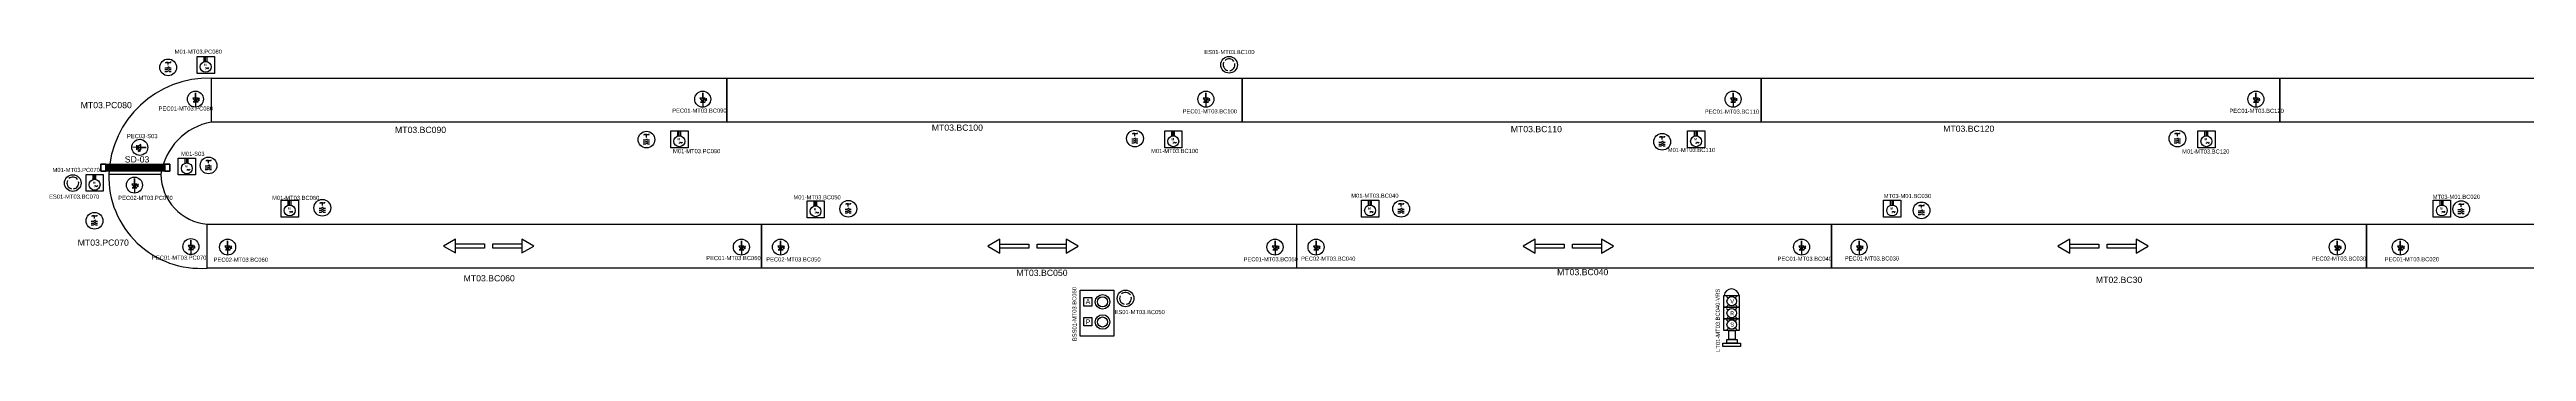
# Model space of a CAD drawing. Header units: inches. Extents: x 281601 to 402894, y -153394 to -83814.
# Drawn here: x 281601 to 341360, y -153394 to -146115 of the extents above; entities that cross this region are included whole.
import ezdxf

# ---------------------------------------------------------------- set-up
doc = ezdxf.new("R2010")
doc.units = ezdxf.units.IN
doc.linetypes.add('DASHED', pattern=[0.75, 0.5, -0.25])
for name, color, linetype in [('Balizas', 7, 'Continuous'), ('Cortinas', 3, 'Continuous'), ('Desconector', 7, 'Continuous'), ('Motores', 7, 'Continuous'), ('PEC', 7, 'Continuous'), ('PEMERGENCIA', 1, 'Continuous')]:
    doc.layers.add(name, color=color, linetype=linetype)
for name, color, linetype, lineweight in [('NOMBRES', 7, 'Continuous', 0), ('NPE', 7, 'Continuous', 5), ('Num Motor', 7, 'Continuous', 0)]:
    doc.layers.add(name, color=color, linetype=linetype, lineweight=lineweight)
doc.styles.add('Annotative', font='arial.ttf', dxfattribs={"height": 250})
doc.styles.add('Estilo1', font='isocteur.ttf')
doc.styles.add('isocop', font='isocp.shx')

# ---------------------------------------------------------------- blocks, each defined once
blk = doc.blocks.new('Motor trifasico')
at = {"color": 116, "true_color": 0x136734}
for p, q in [((2057.3, 3405.5), (2057.3, 3406.3)), ((2057.3, 3406.3), (2058.1, 3406.3)), ((2064.9, 3406.3), (2064.9, 3400.5)), ((2066.6, 3406.3), (2066.6, 3400.8)), ((2068.2, 3406.3), (2068.2, 3400.7))]:
    blk.add_line(p, q, dxfattribs=at)
blk.add_lwpolyline([(2058.1, 3406.3), (2076.9, 3406.3), (2076.9, 3387.1), (2057.3, 3387.1), (2057.3, 3405.5)], dxfattribs=at)
blk.add_circle((2067, 3394.6), 6.2, dxfattribs=at)
blk.add_spline([(2067.4, 3392.6), (2068.5, 3393.6), (2069.4, 3392.6), (2070.6, 3393.7)], degree=3, dxfattribs=at)
at = {"color": 116, "true_color": 0x136734, "insert": (2063.8, 3398.2), "char_height": 2.5, "width": 4.443, "attachment_point": 1, "style": 'isocop'}
blk.add_mtext('\\pxqc;{\\fLucida Sans|b1|i0|c0|p34; M\\P\\pq*;} {\\fLeelawadee|b0|i0|c0|p34;3}', dxfattribs=at)
blk = doc.blocks.new('Fotocelda')
at = {"color": 5}
for points in [[(1919.7, 3371.9), (1918.7, 3373), (1919.3, 3373), (1918.2, 3373.7), (1918.2, 3372.6), (1918.7, 3373)], [(1921.1, 3371.9), (1920, 3373), (1920.6, 3373), (1919.6, 3373.7), (1919.6, 3372.6), (1920, 3373)], [(1917.6, 3371.9), (1917.6, 3365.4), (1922.3, 3368.7), (1917.6, 3371.9), (1917.6, 3368.7), (1910.9, 3368.7), (1922.3, 3368.7), (1922.3, 3371.9), (1922.3, 3365.9), (1922.3, 3368.7), (1922.3, 3368.7), (1927.4, 3368.7)]]:
    blk.add_lwpolyline(points, dxfattribs=at)
blk.add_circle((1918.8, 3368.7), 9.83, dxfattribs=at)
blk = doc.blocks.new('Interruptor principal')
at = {"color": 32, "true_color": 0xcd6928}
for p, q in [((2036.6, 3398.7), (2040, 3398.7)), ((2036.6, 3398.7), (2036.6, 3398.3)), ((2040, 3398.7), (2040, 3399.2)), ((2036.1, 3395.2), (2037.6, 3395.2)), ((2036.1, 3393.9), (2037.6, 3393.9)), ((2036.1, 3392.6), (2037.6, 3392.6)), ((2037.6, 3395.2), (2038.9, 3396)), ((2037.6, 3393.9), (2038.9, 3394.7)), ((2037.6, 3392.6), (2038.9, 3393.4)), ((2038.9, 3395.2), (2040.3, 3395.2)), ((2038.9, 3393.9), (2040.3, 3393.9)), ((2038.9, 3392.6), (2040.3, 3392.6))]:
    blk.add_line(p, q, dxfattribs=at)
blk.add_line((2038.3, 3398.7), (2037, 3398.7))
at = {"color": 32, "linetype": 'DASHED', "true_color": 0xcd6928}
blk.add_line((2038.3, 3396.9), (2038.3, 3398.7), dxfattribs=at)
at = {"color": 32, "true_color": 0xcd6928}
blk.add_circle((2038.3, 3395.4), 5.57, dxfattribs=at)

msp = doc.modelspace()

# ---------------------------------------------------------------- linework, layer by layer
msp.add_line((283032, -149121, 305), (284289, -149121, 195))
at = {"color": 242, "true_color": 0xcd2027}
for points, elevation in [([(297940, -147863), (285507, -147863), (285507, -146805), (297940, -146805)], 495), ([(310373, -147863), (297940, -147863), (297940, -146805), (310373, -146805)], 495), ([(322893, -147863), (310373, -147863), (310373, -146805), (322893, -146805)], 495), ([(335410, -147863), (322893, -147863), (322893, -146805), (335410, -146805)], 495), ([(347927, -147863), (335410, -147863), (335410, -146805), (347927, -146805)], 495), ([(298779, -151385), (285406, -151385), (285406, -150327), (298779, -150327)], 345), ([(311682, -151385), (298779, -151385), (298779, -150327), (311682, -150327)], 345), ([(324594, -151385), (311691, -151385), (311691, -150327), (324594, -150327)], 345)]:
    msp.add_lwpolyline(points, close=True, dxfattribs=dict(at, elevation=elevation))
at = {"color": 4, "elevation": 345}
for points in [[(337497, -151385), (324594, -151385), (324594, -150327), (337497, -150327)], [(350513, -151385), (337497, -151385), (337497, -150327), (350513, -150327)]]:
    msp.add_lwpolyline(points, close=True, dxfattribs=at)
at = {"elevation": 345}
for points in [[(291106, -150852), (291395, -151019), (291395, -150685)], [(292095, -150904), (291395, -150904), (291395, -150801), (292095, -150801)], [(292295, -150801), (292996, -150801), (292996, -150904), (292295, -150904)], [(293285, -150852), (292996, -150685), (292996, -151019)], [(304241, -150856), (304530, -151023), (304530, -150689)], [(305230, -150907), (304530, -150907), (304530, -150804), (305230, -150804)], [(305430, -150804), (306131, -150804), (306131, -150907), (305430, -150907)], [(306420, -150856), (306131, -150689), (306131, -151023)], [(317153, -150856), (317442, -151023), (317442, -150689)], [(318143, -150907), (317442, -150907), (317442, -150804), (318143, -150804)], [(318342, -150804), (319043, -150804), (319043, -150907), (318342, -150907)], [(319332, -150856), (319043, -150689), (319043, -151023)], [(330056, -150856), (330345, -151023), (330345, -150689)], [(331046, -150907), (330345, -150907), (330345, -150804), (331046, -150804)], [(331246, -150804), (331946, -150804), (331946, -150907), (331246, -150907)], [(332235, -150856), (331946, -150689), (331946, -151023)]]:
    msp.add_lwpolyline(points, close=True, dxfattribs=at)
at = {"color": 242, "true_color": 0xcd2027}
for centre, radius, start, end in [((285438, -149212, 485), 2408, 88.36137, 177.74657), ((285774, -149341, 720), 1501, 100.2383, 171.56597), ((285239, -149183, 385), 2208, 178.29647, 274.34775), ((285513, -149107, 495), 1225, 180.64592, 264.9708)]:
    msp.add_arc(centre, radius, start, end, dxfattribs=at)
at = {"layer": 'Balizas', "color": 0}
for p, q in [((322061, -152356), (322102, -152393)), ((322062, -152068), (322102, -152106)), ((322110, -152269), (322071, -152311)), ((322305, -152062), (322266, -152103)), ((322304, -152350), (322266, -152391)), ((322268, -152262), (322310, -152301)), ((322062, -152631), (322102, -152669)), ((322110, -152557), (322071, -152598)), ((322110, -152833), (322071, -152874)), ((322305, -152626), (322266, -152667)), ((322268, -152549), (322310, -152589)), ((322268, -152825), (322310, -152865))]:
    msp.add_line(p, q, dxfattribs=at)
for points in [[(321999, -152047), (322363, -152047), (322363, -152328), (321999, -152328)], [(321999, -152328), (322363, -152328), (322363, -152609), (321999, -152609)], [(321999, -152609), (322363, -152609), (322363, -152890), (321999, -152890)], [(322114, -152890), (322267, -152890), (322267, -153109), (322114, -153109)], [(321972, -153197), (322396, -153197), (322396, -153273), (321972, -153273)], [(322070, -153109), (322316, -153109), (322316, -153197), (322070, -153197)]]:
    msp.add_lwpolyline(points, close=True, dxfattribs=at)
for centre in [(322185, -152471), (322185, -152183), (322185, -152747)]:
    msp.add_circle(centre, 114, dxfattribs=at)
msp.add_arc((322181, -152071), 183, 7.40739, 172.59261, dxfattribs=at)
at = {"layer": 'Cortinas'}
for p, q in [((282959, -148890), (284384, -148890)), ((282959, -148900), (284384, -148900)), ((282959, -148915), (284384, -148915)), ((282959, -148941), (284384, -148941)), ((282959, -148965), (284384, -148965)), ((282959, -148986), (284384, -148986)), ((282959, -149003), (284384, -149003)), ((282959, -149016), (284384, -149016)), ((282959, -149031), (284384, -149031))]:
    msp.add_line(p, q, dxfattribs=at)
for points in [[(284504, -149049), (282839, -149049), (282839, -148882), (284504, -148882)], [(282959, -148882), (282839, -148882), (282839, -149049), (282959, -149049)], [(284504, -148882), (284384, -148882), (284384, -149049), (284504, -149049)]]:
    msp.add_lwpolyline(points, close=True, dxfattribs=at)
at = {"layer": 'Motores', "color": 0}
for points in [[(306463, -151913), (307276, -151913), (307276, -153029), (306463, -153029)], [(306555, -152092), (306745, -152092), (306745, -152300), (306555, -152300)], [(306555, -152573), (306745, -152573), (306745, -152780), (306555, -152780)]]:
    msp.add_lwpolyline(points, close=True, dxfattribs=at)
for centre, radius in [((307005, -152198), 176), ((307005, -152198), 121), ((307005, -152684), 176), ((307005, -152684), 121)]:
    msp.add_circle(centre, radius, dxfattribs=at)
at = {"layer": 'Num Motor', "color": 1}
msp.add_circle((282161, -149333), 201, dxfattribs=at)
at = {"layer": 'PEMERGENCIA', "color": 1}
for centre in [(310058, -146482), (310058, -146482), (282161, -149333), (307560, -152115), (307560, -152115)]:
    msp.add_circle(centre, 201, dxfattribs=at)
for centre, radius, start, end in [((310058, -146480), 142, 34.66445, 132.9651), ((310059, -146480), 143, 155.38118, 257.12151), ((310058, -146481), 142, 275.99952, 11.99419), ((282163, -149331), 143, 155.38118, 257.12151), ((282162, -149332), 142, 34.66445, 132.9651), ((282162, -149332), 142, 275.99952, 11.99419), ((307561, -152113), 143, 155.38118, 257.12151), ((307560, -152113), 142, 34.66445, 132.9651), ((307560, -152113), 142, 275.99952, 11.99419)]:
    msp.add_arc(centre, radius, start, end, dxfattribs=at)

# ---------------------------------------------------------------- block references
at = {"layer": 'Desconector', "xscale": 36.22589640801436, "yscale": 36.22589640801436, "zscale": 36.22589640801436}
for p in [(210623, -269546), (222163, -271288), (233949, -271263, 495), (246668, -271340, 495), (259100, -271263, 495), (211598, -271910), (214343, -272932), (227033, -272955), (240371, -272955), (252926, -272994), (265948, -272965), (208846, -273245)]:
    msp.add_blockref('Interruptor principal', p, dxfattribs=at)
at = {"layer": 'Motores', "color": 2, "xscale": 21.19265796742174, "yscale": 21.19265796742174, "zscale": 21.19265796742174}
for p in [(241562, -218473), (252990, -220267, 495), (264906, -220267, 495), (277519, -220267, 495), (289833, -220267, 495), (241108, -220921), (238882, -221314), (243589, -221936), (256276, -221954), (269655, -221936), (282251, -221936), (295513, -221936)]:
    msp.add_blockref('Motor trifasico', p, dxfattribs=at)
at = {"layer": 'PEC', "color": 5, "xscale": 19.66336690283918, "yscale": 19.66336690283918, "zscale": 19.66336690283918}
for p, rotation in [((218900, -109545), 269.9692129002194), ((231139, -109546, 495), 269.9692129002194), ((243280, -109546, 495), 269.9692129002194), ((255998, -109546, 495), 269.9692129002194), ((268612, -109546, 495), 269.9692129002194), ((321544, -82253, 345), 179.9692129002194), ((217428, -111617), 269.9692129002194), ((218791, -113101), 269.9692129002194), ((219678, -113113), 269.9692129002194), ((232072, -113113), 269.9692129002194), ((233016, -113113), 269.9692129002194), ((244947, -113113), 269.9692129002194), ((245937, -113113), 269.9692129002194), ((257652, -113113), 269.9692129002194), ((259038, -113113), 269.9692129002194), ((270574, -113113), 269.9692129002194), ((272096, -113113), 269.9692129002194)]:
    msp.add_blockref('Fotocelda', p, dxfattribs=dict(at, rotation=rotation))

# ---------------------------------------------------------------- texts
at = {"char_height": 150, "width": 55.01, "attachment_point": 1, "style": 'Annotative'}
for s, insert in [('MT03.PC080', (282352, -147379, 1380)), ('MT03.BC090', (289935, -147976, 1035)), ('MT03.BC100', (302886, -147923, 690)), ('MT03.BC110', (316855, -147958, 690)), ('MT03.BC120', (327287, -147948, 690)), ('SD-03', (283415, -148688, 345)), ('MT03.PC070', (282280, -150695, 1035)), ('MT03.BC060', (291591, -151555, 1380)), ('MT03.BC050', (304927, -151424, 690)), ('MT03.BC040', (317973, -151406, 690)), ('MT02.BC30', (330972, -151593, 690))]:
    msp.add_mtext(s, dxfattribs=dict(at, insert=insert))
at = {"layer": 'Balizas', "color": 0, "char_height": 94, "attachment_point": 1, "style": 'Estilo1'}
for s, insert in [('V', (322150, -152137)), ('S', (322150, -152700)), ('R', (322150, -152429))]:
    msp.add_mtext_dynamic_manual_height_columns(s, width=2.5, gutter_width=12.5, heights=[0], dxfattribs=dict(at, insert=insert))
at = {"layer": 'Motores', "char_height": 121, "attachment_point": 1, "style": 'Annotative'}
for s, insert, width in [('A', (306598, -152131), 270.82), ('P', (306598, -152623), 250)]:
    msp.add_mtext(s, dxfattribs=dict(at, insert=insert, width=width))
at = {"layer": 'NOMBRES', "char_height": 100, "width": 55.01, "attachment_point": 1, "rotation": 90.29323, "style": 'Annotative'}
for s, insert in [('BSS01-MT03.BC050', (306281, -153145, 690)), ('LT01-MT03.BC040-VRS', (321804, -153405, 690))]:
    msp.add_mtext(s, dxfattribs=dict(at, insert=insert))
at = {"layer": 'NPE', "char_height": 100, "width": 55.01, "attachment_point": 1, "style": 'Annotative'}
for s, insert in [('ES01-MT03.BC100', (309461, -146125, 345)), ('ES01-MT03.BC070', (281589, -149611, 345)), ('ES01-MT03.BC050', (307296, -152395, 345))]:
    msp.add_mtext(s, dxfattribs=dict(at, insert=insert))
at = {"layer": 'Num Motor', "char_height": 250, "attachment_point": 1, "style": 'Annotative'}
for s, insert, width in [('{\\H0.4x;M01-MT03.PC080}', (284619, -146117), 250), ('{\\H0.4x;PEC01-MT03.PC080}', (284232, -147487), 260.58), ('{\\H0.4x;PEC01-MT03.BC090}', (296624, -147537), 250), ('{\\H0.4x;PEC01-MT03.BC100}', (308937, -147555), 250), ('{\\H0.4x;PEC01-MT03.BC110}', (321534, -147561), 250), ('{\\H0.4x;PEC01-MT03.BC120}', (334194, -147543), 250), ('{\\H0.4x;PEC03-S03}', (283469, -148152), 260.58), ('{\\H0.4x;M01-S03}', (284773, -148579), 250), ('{\\H0.4x;M01-MT03.PC090}', (296643, -148514), 250), ('{\\H0.4x;M01-MT03.BC100}', (308176, -148509), 250), ('{\\H0.4x;M01-MT03.BC110}', (320642, -148486), 250), ('{\\H0.4x;M01-MT03.BC120}', (333052, -148523), 250), ('{\\H0.4x;M01-MT03.PC070}', (281673, -148967), 250), ('{\\H0.4x;PEC02-MT03.PC070}', (283259, -149641), 260.58), ('{\\H0.4x;M01-MT03.BC060}', (286969, -149641), 250), ('{\\H0.4x;M01-MT03.BC050}', (299548, -149627), 250), ('{\\H0.4x;M01-MT03.BC040}', (313006, -149589), 250), ('{\\H0.4x;MT03-M01.BC030}', (325854, -149595), 250), ('{\\H0.4x;MT03-M01.BC020}', (339098, -149615), 250), ('{\\H0.4x;PEC01-MT03.PC070}', (284073, -151083), 260.58), ('{\\H0.4x;PEC02-MT03.BC060}', (285559, -151133), 260.58), ('{\\H0.4x;PEC01-MT03.BC060}', (297445, -151093), 260.58), ('{\\H0.4x;PEC02-MT03.BC050}', (298892, -151125), 260.58), ('{\\H0.4x;PEC01-MT03.BC050}', (310408, -151121), 260.58), ('{\\H0.4x;PEC02-MT03.BC040}', (311795, -151106), 250), ('{\\H0.4x;PEC01-MT03.BC040}', (323291, -151109), 250), ('{\\H0.4x;PEC01-MT03.BC030}', (324912, -151102), 250), ('{\\H0.4x;PEC02-MT03.BC030}', (336179, -151105), 250), ('{\\H0.4x;PEC01-MT03.BC020}', (337938, -151121), 250)]:
    msp.add_mtext(s, dxfattribs=dict(at, insert=insert, width=width))

doc.saveas('drawing.dxf')
